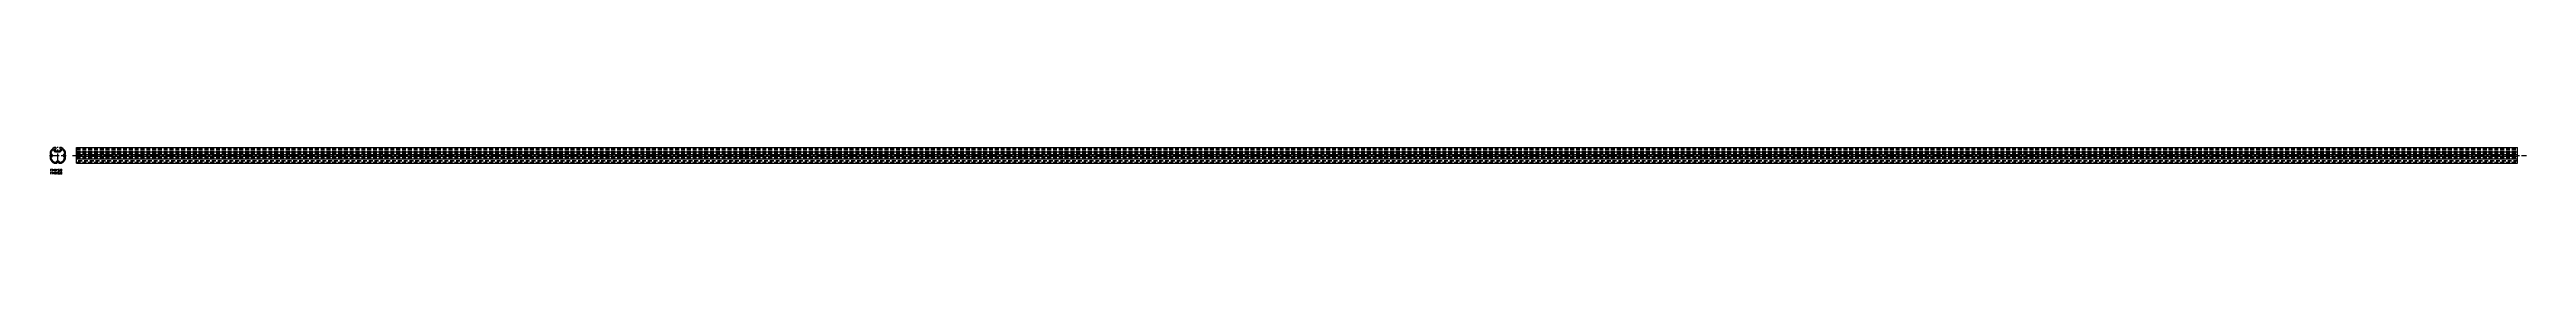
# Model space of a CAD drawing. Extents: x -1 to 4058, y -8 to 37.
import ezdxf

# ---------------------------------------------------------------- set-up
doc = ezdxf.new("R2010")
doc.units = 0
doc.header["$LTSCALE"] = 0.5
doc.linetypes.add('CENTER', pattern=[50.8, 31.75, -6.35, 6.35, -6.35])
doc.linetypes.add('DASHED', pattern=[19.05, 12.7, -6.35])
for name, color, linetype in [('MSM_CENTER', 1, 'CENTER'), ('MSM_CONTINUOUS', 7, 'CONTINUOUS'), ('MSM_DASHED', 4, 'DASHED'), ('MSM_PART_NUMBER', 7, 'CONTINUOUS')]:
    doc.layers.add(name, color=color, linetype=linetype)
doc.styles.get("Standard").update_dxf_attribs({"font": 'txt.shx', "height": 3, "bigfont": 'bigfont.shx'})

msp = doc.modelspace()

# ---------------------------------------------------------------- linework, layer by layer
at = {"layer": 'MSM_CENTER'}
for p, q in [((-0.8, 22.7), (26.6, 22.7)), ((1.5, 21.2), (1.5, 24.3)), ((11.2, 11.5), (14.3, 11.5)), ((12.7, 9.9), (12.7, 36.6)), ((24, 21.2), (24, 24.3)), ((37, 22.7), (4058.4, 22.7))]:
    msp.add_line(p, q, dxfattribs=at)
at = {"layer": 'MSM_CONTINUOUS'}
for p, q in [((0, 28.5), (0, 24.7)), ((0, 20.7), (0, 17)), ((0.5, 24.2), (1.5, 24.2)), ((1.5, 21.2), (0.5, 21.2)), ((1.5, 27.7), (1.5, 26)), ((1.5, 19.5), (1.5, 17.8)), ((9.2, 28), (4.9, 32.3)), ((6.8, 32.6), (6.8, 33.5)), ((6.8, 33.5), (9.8, 33.5)), ((9.8, 29.5), (6.8, 32.6)), ((9.5, 35.5), (7, 35.5)), ((7, 10), (10.8, 10)), ((7.8, 11.5), (9.5, 11.5)), ((16.3, 28), (9.2, 28)), ((9.8, 33.5), (9.8, 35.2)), ((12.2, 29.5), (9.8, 29.5)), ((11.2, 10.5), (11.2, 11.5)), ((12.7, 29.2), (12.2, 29.5)), ((13.3, 29.5), (12.7, 29.2)), ((15.7, 29.5), (13.3, 29.5)), ((14.2, 11.5), (14.2, 10.5)), ((14.8, 10), (18.5, 10)), ((18.8, 32.6), (15.7, 29.5)), ((15.8, 35.2), (15.8, 33.5)), ((15.8, 33.5), (18.8, 33.5)), ((18.5, 35.5), (16, 35.5)), ((16, 11.5), (17.7, 11.5)), ((20.6, 32.3), (16.3, 28)), ((18.8, 33.5), (18.8, 32.6)), ((24, 26), (24, 27.7)), ((24, 24.2), (25, 24.2)), ((25, 21.2), (24, 21.2)), ((24, 17.8), (24, 19.5)), ((25.5, 24.7), (25.5, 28.5)), ((25.5, 17), (25.5, 20.7)), ((43.5, 10), (43.5, 35.5)), ((43.5, 35.5), (4043.5, 35.5)), ((43.5, 28.5), (4043.5, 28.5)), ((43.5, 24.2), (4043.5, 24.2)), ((43.5, 21.2), (4043.5, 21.2)), ((43.5, 17), (4043.5, 17)), ((43.5, 10), (4043.5, 10)), ((4043.5, 10), (4043.5, 35.5))]:
    msp.add_line(p, q, dxfattribs=at)
for centre, radius, start, end in [((12.7, 22.7), 14, 114.3958, 155.6042), ((0.5, 24.7), 0.5, 180, 270), ((0.5, 20.7), 0.5, 90, 180), ((12.7, 22.7), 14, 204.3958, 245.6042), ((12.7, 22.7), 12.3, 129.429, 156.1538), ((2, 26), 0.5, 180, 249.949), ((1.5, 22.7), 1.5, 270, 90), ((2, 19.5), 0.5, 110.051, 180), ((12.7, 22.7), 12.3, 203.8462, 246.1538), ((0.8, 22.7), 3, 290.051, 69.949), ((9.5, 35.2), 0.3, 0, 90), ((9.5, 12), 0.5, 270, 339.949), ((12.7, 10.8), 3, 20.051, 159.949), ((10.8, 10.5), 0.5, 270, 0), ((12.7, 11.5), 1.5, 0, 180), ((14.8, 10.5), 0.5, 180, 270), ((16, 12), 0.5, 200.051, 270), ((16, 35.2), 0.3, 90, 180), ((12.7, 22.7), 12.3, 293.8462, 336.1538), ((12.7, 22.7), 14, 24.3958, 65.6042), ((12.7, 22.7), 14, 294.3958, 335.6042), ((12.7, 22.7), 12.3, 23.8462, 50.571), ((24.7, 22.7), 3, 110.051, 249.949), ((24, 22.7), 1.5, 90, 270), ((23.5, 26), 0.5, 290.051, 0), ((23.5, 19.5), 0.5, 0, 69.949), ((25, 24.7), 0.5, 270, 0), ((25, 20.7), 0.5, 0, 90)]:
    msp.add_arc(centre, radius, start, end, dxfattribs=at)
at = {"layer": 'MSM_DASHED'}
for p, q in [((43.5, 35.2), (4043.5, 35.2)), ((43.5, 33.5), (4043.5, 33.5)), ((43.5, 32.6), (4043.5, 32.6)), ((43.5, 32.3), (4043.5, 32.3)), ((43.5, 29.5), (4043.5, 29.5)), ((43.5, 29.2), (4043.5, 29.2)), ((43.5, 28), (4043.5, 28)), ((43.5, 27.7), (4043.5, 27.7)), ((43.5, 26), (4043.5, 26)), ((43.5, 25.6), (4043.5, 25.6)), ((43.5, 19.9), (4043.5, 19.9)), ((43.5, 19.5), (4043.5, 19.5)), ((43.5, 17.8), (4043.5, 17.8)), ((4043.5, 13.8), (43.5, 13.8)), ((4043.5, 13), (43.5, 13)), ((43.5, 11.8), (4043.5, 11.8)), ((43.5, 11.5), (4043.5, 11.5)), ((43.5, 10.5), (4043.5, 10.5))]:
    msp.add_line(p, q, dxfattribs=at)

# ---------------------------------------------------------------- texts
at = {"layer": 'MSM_PART_NUMBER'}
for p in [(0, -3), (0, -8)]:
    msp.add_text('FFASKS28', height=3, dxfattribs=at).set_placement(p)

doc.saveas('drawing.dxf')
